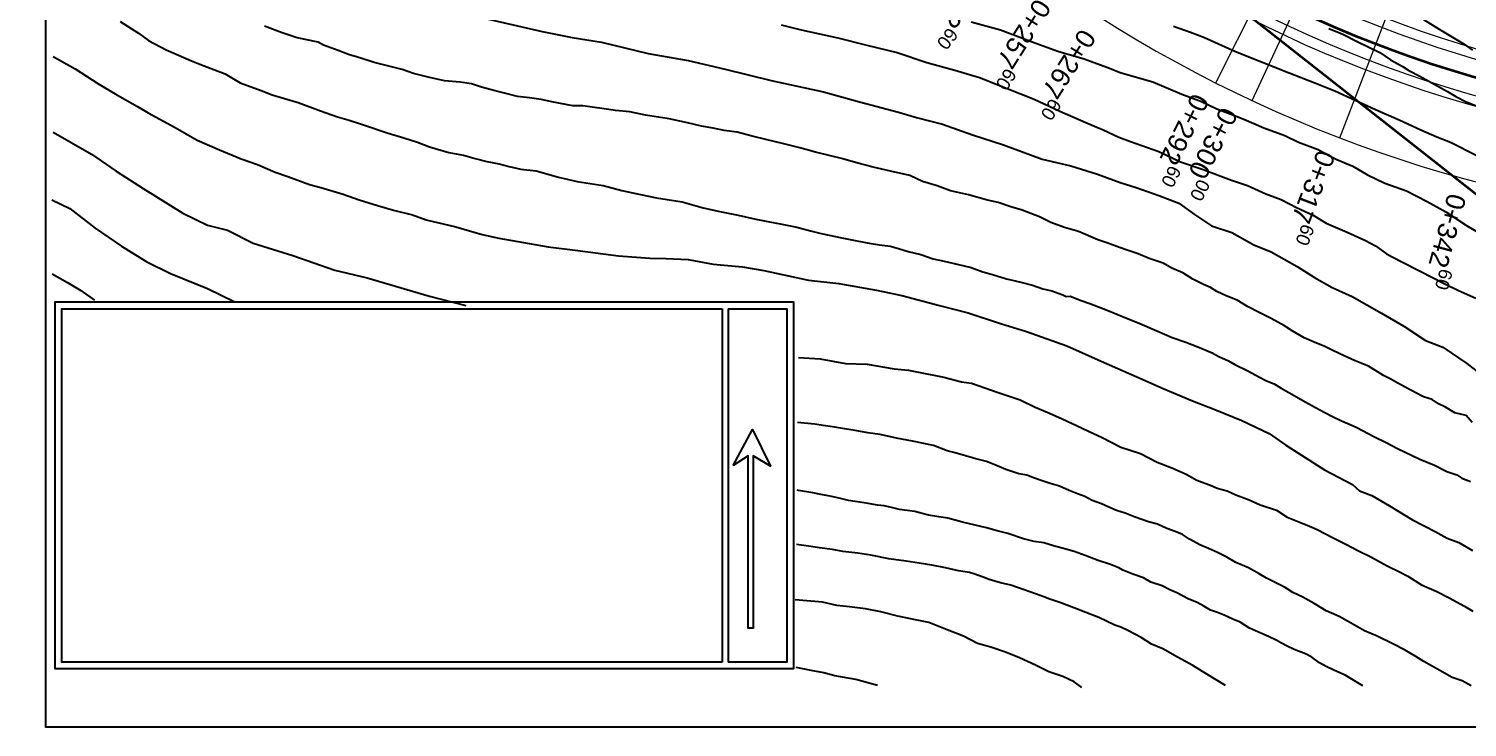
# Model space of a CAD drawing. Header units: millimetres. Extents: x 19067981 to 38137102, y 2652003 to 2652615.
# Drawn here: x 19068145.42 to 19068159.73, y 2652253.46 to 2652260.4 of the extents above; entities that cross this region are included whole.
import ezdxf

# ---------------------------------------------------------------- set-up
doc = ezdxf.new("R2010")
doc.units = ezdxf.units.MM
doc.layers.add('kurp', color=94, linetype='Continuous')
doc.styles.get("Standard").update_dxf_attribs({"font": 'arial.ttf'})

msp = doc.modelspace()

# ---------------------------------------------------------------- linework, layer by layer
for points in [[(19068145.591, 2652273.672), (19068174.11, 2652273.672), (19068174.11, 2652253.459), (19068145.591, 2652253.459), (19068145.591, 2652273.672)], [(19068146.33, 2652260.476), (19068146.51, 2652260.359), (19068146.609, 2652260.288), (19068146.786, 2652260.194), (19068146.909, 2652260.141), (19068147.039, 2652260.087), (19068147.121, 2652260.052), (19068147.372, 2652259.957), (19068147.523, 2652259.868), (19068147.73, 2652259.792), (19068147.839, 2652259.749), (19068147.964, 2652259.71), (19068148.098, 2652259.671), (19068148.322, 2652259.588), (19068148.491, 2652259.53), (19068148.605, 2652259.495), (19068148.73, 2652259.457), (19068148.995, 2652259.366), (19068149.151, 2652259.319), (19068149.286, 2652259.277), (19068149.404, 2652259.23), (19068149.599, 2652259.175), (19068149.743, 2652259.146), (19068149.861, 2652259.114), (19068149.976, 2652259.083), (19068150.099, 2652259.061), (19068150.197, 2652259.034), (19068150.315, 2652259.009), (19068150.468, 2652258.991), (19068150.69, 2652258.929), (19068150.874, 2652258.886), (19068151.134, 2652258.847), (19068151.319, 2652258.796), (19068151.503, 2652258.757), (19068151.663, 2652258.724), (19068151.92, 2652258.682), (19068152.129, 2652258.623), (19068152.292, 2652258.588), (19068152.476, 2652258.552), (19068152.651, 2652258.51), (19068152.769, 2652258.489), (19068152.91, 2652258.461), (19068153.058, 2652258.431), (19068153.196, 2652258.394), (19068153.302, 2652258.368), (19068153.508, 2652258.325), (19068153.655, 2652258.294), (19068153.78, 2652258.271), (19068153.882, 2652258.256), (19068153.991, 2652258.241), (19068154.112, 2652258.207), (19068154.166, 2652258.189), (19068154.292, 2652258.161), (19068154.414, 2652258.117), (19068154.526, 2652258.094), (19068154.667, 2652258.059), (19068154.794, 2652258.031), (19068154.908, 2652257.986), (19068155.005, 2652257.961), (19068155.143, 2652257.919), (19068155.287, 2652257.883), (19068155.402, 2652257.854), (19068155.507, 2652257.819), (19068155.596, 2652257.799), (19068155.704, 2652257.758), (19068155.739, 2652257.742), (19068155.778, 2652257.746), (19068155.888, 2652257.702), (19068155.972, 2652257.671), (19068156.147, 2652257.607), (19068156.339, 2652257.528), (19068156.447, 2652257.483), (19068156.639, 2652257.401), (19068156.791, 2652257.334), (19068156.928, 2652257.287), (19068157.047, 2652257.24), (19068157.19, 2652257.181), (19068157.256, 2652257.144), (19068157.352, 2652257.103), (19068157.417, 2652257.065), (19068157.55, 2652257.001), (19068157.655, 2652256.942), (19068157.73, 2652256.903), (19068157.807, 2652256.874), (19068157.876, 2652256.83), (19068158.028, 2652256.746), (19068158.116, 2652256.696), (19068158.187, 2652256.655), (19068158.253, 2652256.617), (19068158.379, 2652256.552), (19068158.475, 2652256.507), (19068158.562, 2652256.469), (19068158.63, 2652256.438), (19068158.797, 2652256.35), (19068158.92, 2652256.289), (19068159.033, 2652256.231), (19068159.255, 2652256.125), (19068159.401, 2652256.066), (19068159.525, 2652256.002), (19068159.623, 2652255.969), (19068159.673, 2652255.936), (19068159.758, 2652255.901)], [(19068159.777, 2652256.488), (19068159.715, 2652256.558), (19068159.604, 2652256.586), (19068159.51, 2652256.641), (19068159.441, 2652256.674), (19068159.379, 2652256.718), (19068159.293, 2652256.743), (19068159.216, 2652256.785), (19068159.117, 2652256.838), (19068159.038, 2652256.881), (19068158.959, 2652256.923), (19068158.894, 2652256.958), (19068158.745, 2652257.048), (19068158.612, 2652257.101), (19068158.502, 2652257.153), (19068158.389, 2652257.206), (19068158.304, 2652257.247), (19068158.229, 2652257.277), (19068158.105, 2652257.332), (19068157.985, 2652257.401), (19068157.908, 2652257.452), (19068157.778, 2652257.522), (19068157.656, 2652257.584), (19068157.543, 2652257.643), (19068157.437, 2652257.704), (19068157.33, 2652257.749), (19068157.237, 2652257.791), (19068157.172, 2652257.83), (19068157.103, 2652257.862), (19068156.999, 2652257.915), (19068156.898, 2652257.978), (19068156.789, 2652258.023), (19068156.701, 2652258.072), (19068156.565, 2652258.119), (19068156.455, 2652258.168), (19068156.354, 2652258.198), (19068156.267, 2652258.23), (19068156.151, 2652258.273), (19068156.052, 2652258.305), (19068155.86, 2652258.39), (19068155.72, 2652258.429), (19068155.584, 2652258.477), (19068155.471, 2652258.534), (19068155.301, 2652258.599), (19068155.189, 2652258.634), (19068155.062, 2652258.676), (19068154.956, 2652258.701), (19068154.765, 2652258.754), (19068154.589, 2652258.793), (19068154.455, 2652258.844), (19068154.309, 2652258.886), (19068154.183, 2652258.945), (19068153.991, 2652258.99), (19068153.817, 2652259.028), (19068153.667, 2652259.069), (19068153.515, 2652259.111), (19068153.246, 2652259.177), (19068153.088, 2652259.222), (19068152.93, 2652259.259), (19068152.75, 2652259.303), (19068152.616, 2652259.336), (19068152.466, 2652259.376), (19068152.337, 2652259.393), (19068152.227, 2652259.417), (19068152.112, 2652259.437), (19068151.97, 2652259.47), (19068151.788, 2652259.51), (19068151.555, 2652259.546), (19068151.397, 2652259.579), (19068151.256, 2652259.593), (19068151.142, 2652259.609), (19068151.023, 2652259.625), (19068150.929, 2652259.637), (19068150.83, 2652259.639), (19068150.638, 2652259.674), (19068150.517, 2652259.7), (19068150.399, 2652259.716), (19068150.282, 2652259.73), (19068150.152, 2652259.765), (19068150.057, 2652259.787), (19068149.923, 2652259.824), (19068149.822, 2652259.856), (19068149.712, 2652259.874), (19068149.555, 2652259.888), (19068149.393, 2652259.923), (19068149.245, 2652259.961), (19068149.134, 2652259.998), (19068148.974, 2652260.038), (19068148.854, 2652260.069), (19068148.723, 2652260.111), (19068148.601, 2652260.15), (19068148.496, 2652260.188), (19068148.35, 2652260.241), (19068148.299, 2652260.271), (19068148.09, 2652260.315), (19068147.94, 2652260.364), (19068147.765, 2652260.429)], [(19068149.993, 2652260.501), (19068150.526, 2652260.377), (19068150.826, 2652260.318), (19068151.115, 2652260.27), (19068151.58, 2652260.157), (19068151.979, 2652260.089), (19068152.345, 2652260.003), (19068152.803, 2652259.89), (19068153.323, 2652259.776), (19068153.681, 2652259.678), (19068154.071, 2652259.574), (19068154.25, 2652259.523), (19068154.509, 2652259.455), (19068154.806, 2652259.351), (19068155.113, 2652259.249), (19068155.498, 2652259.108), (19068155.784, 2652259.043), (19068156.049, 2652258.957), (19068156.276, 2652258.876), (19068156.433, 2652258.826), (19068156.66, 2652258.745), (19068156.859, 2652258.671), (19068157.014, 2652258.558), (19068157.182, 2652258.444), (19068157.384, 2652258.378), (19068157.605, 2652258.256), (19068157.778, 2652258.185), (19068158.037, 2652258.042), (19068158.209, 2652257.932), (19068158.382, 2652257.831), (19068158.581, 2652257.742), (19068158.875, 2652257.576), (19068159.095, 2652257.448), (19068159.312, 2652257.303), (19068159.485, 2652257.237), (19068159.723, 2652257.077), (19068159.884, 2652256.949)], [(19068152.903, 2652260.443), (19068153.101, 2652260.394), (19068153.466, 2652260.314), (19068153.754, 2652260.242), (19068154.058, 2652260.168), (19068154.352, 2652260.07), (19068154.631, 2652259.992), (19068154.876, 2652259.92), (19068155.151, 2652259.81), (19068155.421, 2652259.705), (19068155.675, 2652259.585), (19068155.932, 2652259.471), (19068156.106, 2652259.399), (19068156.263, 2652259.325), (19068156.378, 2652259.283), (19068156.66, 2652259.185), (19068156.875, 2652259.08), (19068157.102, 2652259.004), (19068157.382, 2652258.899), (19068157.542, 2652258.845), (19068157.725, 2652258.764), (19068157.877, 2652258.705), (19068158.03, 2652258.627), (19068158.194, 2652258.551), (19068158.323, 2652258.471), (19068158.533, 2652258.382), (19068158.716, 2652258.298), (19068158.814, 2652258.246), (19068158.923, 2652258.166), (19068159.071, 2652258.089), (19068159.258, 2652257.995), (19068159.496, 2652257.871), (19068159.641, 2652257.802), (19068159.813, 2652257.726)], [(19068156.804, 2652260.429), (19068156.974, 2652260.369), (19068157.113, 2652260.318), (19068157.422, 2652260.178), (19068157.697, 2652260.07), (19068157.957, 2652259.965), (19068158.211, 2652259.866), (19068158.41, 2652259.787), (19068158.813, 2652259.6), (19068159.051, 2652259.5), (19068159.264, 2652259.401), (19068159.425, 2652259.331), (19068159.56, 2652259.276), (19068159.823, 2652259.145)], [(19068158.349, 2652260.408), (19068158.488, 2652260.352), (19068158.639, 2652260.274), (19068158.857, 2652260.168), (19068158.963, 2652260.097), (19068159.079, 2652260.034), (19068159.147, 2652259.99), (19068159.254, 2652259.934), (19068159.316, 2652259.899), (19068159.532, 2652259.782), (19068159.613, 2652259.732), (19068159.717, 2652259.677), (19068159.841, 2652259.627)], [(19068159.292, 2652260.495), (19068159.449, 2652260.4), (19068159.698, 2652260.25), (19068159.778, 2652260.191)], [(19068145.663, 2652259.377), (19068146.045, 2652259.157), (19068146.289, 2652258.99), (19068146.556, 2652258.817), (19068146.952, 2652258.572), (19068147.197, 2652258.451), (19068147.397, 2652258.401), (19068147.651, 2652258.273), (19068148.045, 2652258.151), (19068148.464, 2652258.005), (19068148.784, 2652257.927), (19068149.122, 2652257.828), (19068149.405, 2652257.747), (19068149.767, 2652257.651)], [(19068145.65, 2652258.702), (19068145.828, 2652258.616), (19068146.079, 2652258.421), (19068146.341, 2652258.243), (19068146.594, 2652258.086), (19068146.829, 2652257.97), (19068147.196, 2652257.821), (19068147.462, 2652257.694)], [(19068145.651, 2652257.967), (19068145.804, 2652257.88), (19068145.939, 2652257.801), (19068146.075, 2652257.706)], [(19068145.651, 2652257.967), (19068145.804, 2652257.88), (19068145.939, 2652257.801), (19068146.075, 2652257.706)], [(19068145.738, 2652257.688), (19068153.026, 2652257.688), (19068153.026, 2652254.039), (19068145.682, 2652254.039), (19068145.682, 2652257.688), (19068145.738, 2652257.688)], [(19068152.316, 2652254.107), (19068145.75, 2652254.107), (19068145.75, 2652257.621), (19068152.316, 2652257.621)], [(19068152.316, 2652257.621), (19068152.316, 2652254.107)], [(19068152.377, 2652257.621), (19068152.958, 2652257.621), (19068152.958, 2652254.107), (19068152.377, 2652254.107)], [(19068152.377, 2652257.621), (19068152.377, 2652254.107)], [(19068153.074, 2652257.137), (19068153.291, 2652257.121), (19068153.543, 2652257.076), (19068153.759, 2652257.07), (19068154.027, 2652257.023), (19068154.168, 2652257.011), (19068154.286, 2652256.986), (19068154.522, 2652256.939), (19068154.697, 2652256.892), (19068154.797, 2652256.88), (19068155.063, 2652256.786), (19068155.281, 2652256.714), (19068155.429, 2652256.64), (19068155.573, 2652256.583), (19068155.699, 2652256.526), (19068155.84, 2652256.458), (19068155.96, 2652256.402), (19068156.097, 2652256.341), (19068156.28, 2652256.244), (19068156.476, 2652256.18), (19068156.643, 2652256.095), (19068156.79, 2652256.038), (19068156.932, 2652255.976), (19068157.038, 2652255.915), (19068157.179, 2652255.864), (19068157.24, 2652255.836), (19068157.34, 2652255.809), (19068157.426, 2652255.769), (19068157.559, 2652255.72), (19068157.666, 2652255.67), (19068157.831, 2652255.616), (19068157.935, 2652255.548), (19068158.067, 2652255.496), (19068158.158, 2652255.457), (19068158.235, 2652255.424), (19068158.393, 2652255.343), (19068158.518, 2652255.279), (19068158.645, 2652255.212), (19068158.768, 2652255.152), (19068158.929, 2652255.065), (19068159.059, 2652255.001), (19068159.136, 2652254.961), (19068159.271, 2652254.876), (19068159.425, 2652254.808), (19068159.546, 2652254.745), (19068159.699, 2652254.662), (19068159.781, 2652254.612)], [(19068152.425, 2652256.063), (19068152.618, 2652256.42), (19068152.797, 2652256.055), (19068152.626, 2652256.159), (19068152.626, 2652254.443), (19068152.574, 2652254.443), (19068152.574, 2652256.158), (19068152.425, 2652256.063)], [(19068159.767, 2652253.87), (19068159.676, 2652253.92), (19068159.576, 2652253.954), (19068159.456, 2652254.022), (19068159.371, 2652254.07), (19068159.294, 2652254.111), (19068159.215, 2652254.161), (19068159.102, 2652254.23), (19068158.992, 2652254.286), (19068158.83, 2652254.363), (19068158.704, 2652254.416), (19068158.567, 2652254.496), (19068158.452, 2652254.559), (19068158.325, 2652254.618), (19068158.205, 2652254.688), (19068158.091, 2652254.751), (19068157.993, 2652254.8), (19068157.916, 2652254.85), (19068157.849, 2652254.882), (19068157.73, 2652254.941), (19068157.658, 2652254.985), (19068157.551, 2652255.045), (19068157.426, 2652255.097), (19068157.337, 2652255.151), (19068157.244, 2652255.198), (19068157.155, 2652255.237), (19068157.066, 2652255.273), (19068156.964, 2652255.33), (19068156.894, 2652255.374), (19068156.821, 2652255.405), (19068156.739, 2652255.436), (19068156.646, 2652255.477), (19068156.557, 2652255.503), (19068156.425, 2652255.548), (19068156.324, 2652255.587), (19068156.239, 2652255.614), (19068156.163, 2652255.648), (19068156.09, 2652255.68), (19068155.995, 2652255.712), (19068155.924, 2652255.753), (19068155.85, 2652255.779), (19068155.768, 2652255.814), (19068155.673, 2652255.855), (19068155.579, 2652255.884), (19068155.5, 2652255.909), (19068155.423, 2652255.936), (19068155.346, 2652255.966), (19068155.266, 2652255.98), (19068155.138, 2652256.022), (19068155.029, 2652256.068), (19068154.944, 2652256.101), (19068154.841, 2652256.128), (19068154.736, 2652256.158), (19068154.634, 2652256.186), (19068154.553, 2652256.206), (19068154.417, 2652256.261), (19068154.21, 2652256.304), (19068154.051, 2652256.335), (19068153.888, 2652256.369), (19068153.765, 2652256.386), (19068153.639, 2652256.41), (19068153.532, 2652256.427), (19068153.414, 2652256.445), (19068153.321, 2652256.458), (19068153.237, 2652256.472), (19068153.132, 2652256.482), (19068153.067, 2652256.49)], [(19068158.69, 2652253.872), (19068158.512, 2652253.977), (19068158.4, 2652254.028), (19068158.323, 2652254.063), (19068158.257, 2652254.1), (19068158.181, 2652254.154), (19068158.118, 2652254.188), (19068158.007, 2652254.232), (19068157.937, 2652254.266), (19068157.879, 2652254.295), (19068157.832, 2652254.321), (19068157.749, 2652254.36), (19068157.652, 2652254.404), (19068157.56, 2652254.445), (19068157.467, 2652254.505), (19068157.396, 2652254.532), (19068157.309, 2652254.572), (19068157.243, 2652254.6), (19068157.173, 2652254.624), (19068157.108, 2652254.664), (19068157.042, 2652254.698), (19068156.95, 2652254.735), (19068156.839, 2652254.794), (19068156.77, 2652254.826), (19068156.692, 2652254.866), (19068156.58, 2652254.902), (19068156.507, 2652254.944), (19068156.402, 2652254.981), (19068156.3, 2652255.022), (19068156.261, 2652255.043), (19068156.18, 2652255.076), (19068156.057, 2652255.116), (19068155.928, 2652255.168), (19068155.816, 2652255.207), (19068155.733, 2652255.23), (19068155.611, 2652255.264), (19068155.515, 2652255.291), (19068155.421, 2652255.306), (19068155.314, 2652255.334), (19068155.156, 2652255.385), (19068155.053, 2652255.413), (19068154.945, 2652255.442), (19068154.833, 2652255.467), (19068154.707, 2652255.499), (19068154.561, 2652255.539), (19068154.471, 2652255.552), (19068154.369, 2652255.568), (19068154.268, 2652255.595), (19068154.231, 2652255.604), (19068154.081, 2652255.623), (19068154.002, 2652255.644), (19068153.927, 2652255.661), (19068153.862, 2652255.668), (19068153.767, 2652255.685), (19068153.728, 2652255.691), (19068153.574, 2652255.713), (19068153.493, 2652255.734), (19068153.391, 2652255.757), (19068153.299, 2652255.772), (19068153.219, 2652255.791), (19068153.074, 2652255.812), (19068153.061, 2652255.815)], [(19068157.324, 2652253.873), (19068157.138, 2652253.985), (19068156.997, 2652254.074), (19068156.846, 2652254.154), (19068156.698, 2652254.237), (19068156.587, 2652254.284), (19068156.483, 2652254.35), (19068156.358, 2652254.417), (19068156.28, 2652254.454), (19068156.223, 2652254.475), (19068156.063, 2652254.55), (19068155.932, 2652254.6), (19068155.839, 2652254.635), (19068155.676, 2652254.7), (19068155.576, 2652254.734), (19068155.517, 2652254.755), (19068155.432, 2652254.784), (19068155.32, 2652254.825), (19068155.187, 2652254.871), (19068155.084, 2652254.894), (19068154.973, 2652254.927), (19068154.911, 2652254.95), (19068154.819, 2652254.984), (19068154.778, 2652254.997), (19068154.666, 2652255.015), (19068154.538, 2652255.043), (19068154.403, 2652255.069), (19068154.275, 2652255.091), (19068154.147, 2652255.11), (19068153.975, 2652255.133), (19068153.795, 2652255.171), (19068153.665, 2652255.189), (19068153.518, 2652255.207), (19068153.415, 2652255.227), (19068153.286, 2652255.244), (19068153.176, 2652255.26), (19068153.055, 2652255.277)], [(19068155.893, 2652253.854), (19068155.816, 2652253.909), (19068155.705, 2652253.965), (19068155.564, 2652254.011), (19068155.433, 2652254.077), (19068155.275, 2652254.149), (19068155.135, 2652254.204), (19068154.989, 2652254.254), (19068154.855, 2652254.291), (19068154.718, 2652254.365), (19068154.555, 2652254.429), (19068154.373, 2652254.499), (19068154.224, 2652254.529), (19068154.062, 2652254.564), (19068153.895, 2652254.608), (19068153.743, 2652254.636), (19068153.584, 2652254.655), (19068153.458, 2652254.669), (19068153.315, 2652254.701), (19068153.044, 2652254.727)], [(19068153.861, 2652253.875), (19068153.645, 2652253.934), (19068153.438, 2652253.97), (19068153.329, 2652254), (19068153.202, 2652254.023), (19068153.051, 2652254.053)], [(19068153.861, 2652253.875), (19068153.645, 2652253.934), (19068153.438, 2652253.97), (19068153.329, 2652254), (19068153.202, 2652254.023), (19068153.051, 2652254.053)]]:
    msp.add_lwpolyline(points)
at = {"color": 2, "lineweight": 35}
msp.add_lwpolyline([(19068155.572, 2652262.097), (19068161.484, 2652257.45)], dxfattribs=at)
at = {"color": 61}
for points in [[(19068154.794, 2652260.472), (19068155.084, 2652260.394), (19068155.398, 2652260.273), (19068155.654, 2652260.183), (19068155.916, 2652260.104), (19068156.141, 2652260.022), (19068156.286, 2652259.967), (19068156.601, 2652259.876), (19068156.888, 2652259.753), (19068157.084, 2652259.68), (19068157.235, 2652259.608), (19068157.396, 2652259.549), (19068157.504, 2652259.507), (19068157.705, 2652259.418), (19068157.914, 2652259.342), (19068158.05, 2652259.278), (19068158.245, 2652259.204), (19068158.349, 2652259.144), (19068158.431, 2652259.104), (19068158.589, 2652259.037), (19068158.734, 2652258.952), (19068158.907, 2652258.87), (19068159.123, 2652258.794), (19068159.327, 2652258.688), (19068159.513, 2652258.583), (19068159.721, 2652258.447), (19068159.922, 2652258.33)], [(19068145.662, 2652260.128), (19068145.88, 2652260.006), (19068146.106, 2652259.86), (19068146.28, 2652259.758), (19068146.5, 2652259.63), (19068146.606, 2652259.567), (19068146.875, 2652259.422), (19068147.095, 2652259.296), (19068147.317, 2652259.2), (19068147.531, 2652259.112), (19068147.694, 2652259.055), (19068147.87, 2652258.98), (19068147.998, 2652258.934), (19068148.212, 2652258.856), (19068148.326, 2652258.826), (19068148.548, 2652258.759), (19068148.707, 2652258.703), (19068148.889, 2652258.647), (19068149.046, 2652258.601), (19068149.235, 2652258.554), (19068149.371, 2652258.506), (19068149.667, 2652258.434), (19068149.929, 2652258.357), (19068150.095, 2652258.323), (19068150.283, 2652258.29), (19068150.587, 2652258.237), (19068150.853, 2652258.204), (19068151.056, 2652258.175), (19068151.284, 2652258.145), (19068151.598, 2652258.122), (19068151.761, 2652258.12), (19068151.979, 2652258.109), (19068152.228, 2652258.063), (19068152.517, 2652258.036), (19068152.731, 2652257.999), (19068153.174, 2652257.904), (19068153.478, 2652257.871), (19068153.853, 2652257.804), (19068154.102, 2652257.751), (19068154.478, 2652257.652), (19068154.763, 2652257.581), (19068155.085, 2652257.473), (19068155.343, 2652257.393), (19068155.746, 2652257.252), (19068156.117, 2652257.087), (19068156.441, 2652256.942), (19068156.703, 2652256.827), (19068156.995, 2652256.703), (19068157.215, 2652256.619), (19068157.486, 2652256.508), (19068157.758, 2652256.381), (19068157.923, 2652256.263), (19068158.307, 2652256.018), (19068158.586, 2652255.873), (19068158.657, 2652255.811), (19068158.779, 2652255.764), (19068158.953, 2652255.661), (19068159.183, 2652255.521), (19068159.408, 2652255.405), (19068159.526, 2652255.339), (19068159.642, 2652255.295), (19068159.778, 2652255.217)]]:
    msp.add_lwpolyline(points, dxfattribs=at)
at = {"layer": 'kurp', "color": 4, "lineweight": 5}
for p, q in [((19068157.227, 2652259.866), (19068158.126, 2652261.652)), ((19068157.587, 2652259.691), (19068158.433, 2652261.504)), ((19068158.46, 2652259.32), (19068159.177, 2652261.188))]:
    msp.add_line(p, q, dxfattribs=at)
at = {"layer": 'kurp', "lineweight": 0}
for points in [[(19068146.146, 2652269.727), (19068155.68, 2652262.234, 0.269039), (19068167.927, 2652260.502), (19068170.786, 2652261.662)], [(19068146.208, 2652269.806), (19068155.742, 2652262.313, 0.269039), (19068167.889, 2652260.595), (19068170.748, 2652261.755)], [(19068145.929, 2652269.452), (19068155.464, 2652261.959, 0.269039), (19068168.058, 2652260.178), (19068170.917, 2652261.337)], [(19068145.868, 2652269.374), (19068155.402, 2652261.88, 0.269039), (19068168.096, 2652260.085), (19068170.955, 2652261.245)]]:
    msp.add_lwpolyline(points, format="xyb", dxfattribs=at)
at = {"layer": 'kurp', "color": 5, "lineweight": 0}
msp.add_lwpolyline([(19068145.42, 2652268.804), (19068154.954, 2652261.31, 0.269039), (19068168.368, 2652259.413), (19068171.227, 2652260.573)], format="xyb", dxfattribs=at)
at = {"layer": 'kurp', "lineweight": 35}
msp.add_arc((19068163.296, 2652271.925), 12.5, 231.8345, 292.0675, dxfattribs=at)

# ---------------------------------------------------------------- texts
at = {"layer": 'kurp', "color": 0, "lineweight": 0, "ltscale": 0.2, "char_height": 0.19, "attachment_point": 5}
for s, insert, rotation in [('\\A1;0+242{\\H0.7x;\\S60^ ;}', (19068154.739, 2652260.636), 231.836), ('\\A1;0+257{\\H0.7x;\\S60^ ;}', (19068155.289, 2652260.249), 237.5595), ('\\A1;0+267{\\H0.7x;\\S60^ ;}', (19068155.736, 2652259.949), 237.5595), ('\\A1;0+292{\\H0.7x;\\S60^ ;}', (19068156.895, 2652259.295), 243.2845), ('\\A1;0+300{\\H0.7x;\\S00^ ;}', (19068157.181, 2652259.159), 243.2845), ('\\A1;0+317{\\H0.7x;\\S60^ ;}', (19068158.189, 2652258.724), 249.0095), ('\\A1;0+342{\\H0.7x;\\S60^ ;}', (19068159.533, 2652258.287), 254.7344)]:
    msp.add_mtext(s, dxfattribs=dict(at, insert=insert, rotation=rotation))

doc.saveas('drawing.dxf')
